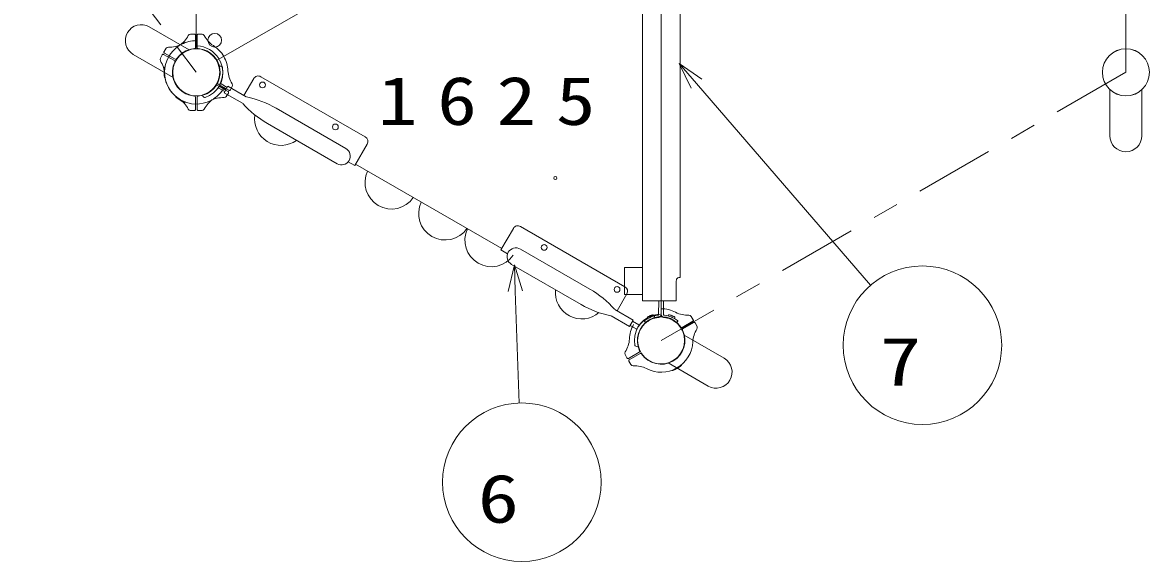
# Model space of a CAD drawing. Units: millimetres on the paper. Extents: x 6 to 426, y -599 to 292.
# Drawn here: x 134.15 to 176.77, y 103.35 to 123.75 of the extents above; entities that cross this region are included whole.
import ezdxf
from ezdxf.enums import TextEntityAlignment as Align

# ---------------------------------------------------------------- set-up
doc = ezdxf.new("R2010")
doc.units = ezdxf.units.MM
doc.linetypes.add('USER2', pattern=[6, 3, -1, 1, -1])
for name, color, linetype, lineweight in [('0_2', 7, 'Continuous', 13), ('2D', 7, 'Continuous', 13), ('AM_5', 7, 'Continuous', 13), ('FOOTING_C', 7, 'USER2', 13)]:
    doc.layers.add(name, color=color, linetype=linetype, lineweight=lineweight)
doc.styles.add('ＭＳ ゴシック', font='')
doc.styles.get('ＭＳ ゴシック').set_extended_font_data('MS Gothic')

msp = doc.modelspace()

# ---------------------------------------------------------------- linework, layer by layer
at = {"layer": '0_2'}
for p, q in [((138.942, 123.591), (140.454, 122.718)), ((138.337, 122.543), (139.849, 121.67)), ((175.273, 119.467), (175.273, 121.213)), ((176.483, 119.467), (176.483, 121.213)), ((160.679, 111.041), (159.167, 111.914)), ((160.074, 109.993), (158.562, 110.866))]:
    msp.add_line(p, q, dxfattribs=at)
for centre in [(140.718, 121.867), (175.878, 121.867), (158.298, 111.717)]:
    msp.add_circle(centre, 0.891, dxfattribs=at)
for centre, start, end in [((138.639, 123.067), 60, 240), ((175.878, 119.467), 180, 0), ((160.377, 110.517), 240, 60)]:
    msp.add_arc(centre, 0.605, start, end, dxfattribs=at)
at = {"layer": '2D'}
for p, q in [((140.718, 122.756), (140.718, 141.278)), ((157.528, 131.572), (141.488, 122.312)), ((141.488, 122.312), (157.528, 131.572)), ((158.298, 131.128), (158.298, 112.606)), ((158.298, 112.606), (158.298, 131.128)), ((157.601, 130.489), (157.601, 113.727)), ((159.021, 114.106), (159.021, 129.599)), ((140.646, 123.315), (140.501, 123.31)), ((140.688, 122.804), (140.688, 123.275)), ((140.748, 122.804), (140.748, 123.275)), ((140.789, 123.315), (140.935, 123.31)), ((139.499, 122.653), (139.576, 122.776)), ((139.428, 122.529), (139.359, 122.401)), ((139.891, 122.31), (139.483, 122.545)), ((139.921, 122.362), (139.513, 122.597)), ((139.535, 122.067), (139.531, 122.067)), ((141.578, 122.096), (141.598, 122.1)), ((141.578, 122.097), (141.598, 122.1)), ((139.535, 121.667), (139.531, 121.667)), ((142.52, 120.988), (142.89, 121.629)), ((143.163, 121.702), (147.112, 119.422)), ((141.515, 121.372), (141.923, 121.137)), ((141.545, 121.424), (141.953, 121.189)), ((141.567, 121.273), (141.799, 121.139)), ((141.567, 121.273), (141.799, 121.139)), ((141.593, 121.362), (141.844, 121.217)), ((141.657, 121.429), (141.889, 121.295)), ((141.657, 121.429), (141.889, 121.295)), ((141.914, 121.338), (141.774, 121.095)), ((141.914, 121.338), (141.774, 121.096)), ((141.774, 121.096), (142.467, 120.696)), ((141.937, 121.081), (141.853, 120.947)), ((141.914, 121.338), (142.607, 120.938)), ((142.008, 121.204), (142.076, 121.333)), ((139.953, 120.942), (139.951, 120.939)), ((140.299, 120.742), (140.298, 120.739)), ((140.688, 120.929), (140.688, 120.458)), ((140.748, 120.929), (140.748, 120.458)), ((140.949, 121.008), (140.956, 120.989)), ((140.949, 121.007), (140.956, 120.988)), ((140.646, 120.418), (140.489, 120.424)), ((140.789, 120.418), (140.935, 120.423)), ((146.376, 118.986), (143.743, 120.506)), ((146.042, 118.408), (143.409, 119.928)), ((146.716, 118.335), (147.186, 119.149)), ((146.463, 118.481), (146.716, 118.335)), ((146.746, 118.387), (152.271, 115.197)), ((152.241, 115.145), (152.711, 115.959)), ((156.933, 113.752), (152.984, 116.032)), ((152.493, 115), (152.241, 115.145)), ((152.975, 115.176), (155.607, 113.656)), ((152.641, 114.598), (155.273, 113.078)), ((156.909, 114.477), (157.601, 114.477)), ((156.909, 113.461), (156.909, 114.477)), ((158.87, 113.969), (158.875, 114.005)), ((158.87, 113.219), (158.87, 113.969)), ((158.875, 114.005), (158.887, 114.039)), ((158.887, 114.039), (158.909, 114.067)), ((158.909, 114.067), (158.937, 114.09)), ((158.937, 114.09), (158.971, 114.104)), ((158.971, 114.104), (159.007, 114.106)), ((159.007, 114.106), (159.021, 114.106)), ((156.636, 112.838), (157.006, 113.479)), ((157.601, 113.461), (156.909, 113.461)), ((157.601, 113.727), (157.601, 113.219)), ((157.601, 113.219), (158.87, 113.219)), ((158.208, 113.219), (158.206, 112.7)), ((158.299, 112.714), (158.299, 113.219)), ((158.299, 112.714), (158.299, 113.219)), ((158.39, 113.219), (158.391, 112.7)), ((157.102, 112.246), (156.409, 112.646)), ((157.242, 112.488), (156.549, 112.888)), ((157.757, 112.524), (157.715, 112.496)), ((157.796, 112.546), (157.757, 112.524)), ((157.799, 112.619), (157.782, 112.602)), ((157.782, 112.602), (157.782, 112.58)), ((157.782, 112.58), (157.794, 112.552)), ((157.794, 112.552), (157.796, 112.546)), ((157.858, 112.58), (157.796, 112.546)), ((157.824, 112.63), (157.799, 112.619)), ((157.855, 112.641), (157.824, 112.63)), ((157.889, 112.656), (157.855, 112.641)), ((157.917, 112.608), (157.858, 112.58)), ((157.923, 112.67), (157.889, 112.656)), ((157.976, 112.63), (157.917, 112.608)), ((157.951, 112.681), (157.923, 112.67)), ((157.94, 112.521), (157.998, 112.543)), ((157.979, 112.692), (157.951, 112.681)), ((158.041, 112.65), (157.976, 112.63)), ((158.001, 112.692), (157.979, 112.692)), ((157.998, 112.543), (158.057, 112.56)), ((158.018, 112.675), (158.001, 112.692)), ((158.029, 112.647), (158.018, 112.675)), ((158.102, 112.664), (158.041, 112.65)), ((158.057, 112.56), (158.119, 112.577)), ((158.067, 112.577), (158.06, 112.596)), ((158.067, 112.577), (158.06, 112.595)), ((158.17, 112.675), (158.102, 112.664)), ((158.119, 112.577), (158.186, 112.585)), ((158.186, 112.585), (158.209, 112.591)), ((158.209, 112.591), (158.229, 112.602)), ((158.229, 112.602), (158.254, 112.619)), ((158.254, 112.619), (158.265, 112.63)), ((158.265, 112.63), (158.274, 112.636)), ((158.274, 112.636), (158.29, 112.67)), ((158.29, 112.67), (158.293, 112.672)), ((158.293, 112.672), (158.299, 112.714)), ((158.304, 112.672), (158.299, 112.714)), ((158.307, 112.67), (158.304, 112.672)), ((158.324, 112.636), (158.307, 112.67)), ((158.332, 112.63), (158.324, 112.636)), ((158.344, 112.619), (158.332, 112.63)), ((158.369, 112.602), (158.344, 112.619)), ((158.389, 112.591), (158.369, 112.602)), ((158.411, 112.585), (158.389, 112.591)), ((158.478, 112.577), (158.411, 112.585)), ((158.428, 112.675), (158.495, 112.664)), ((158.54, 112.56), (158.478, 112.577)), ((158.495, 112.664), (158.557, 112.65)), ((158.599, 112.543), (158.54, 112.56)), ((158.557, 112.65), (158.622, 112.63)), ((158.568, 112.647), (158.579, 112.675)), ((158.579, 112.675), (158.596, 112.692)), ((158.596, 112.692), (158.619, 112.692)), ((158.658, 112.521), (158.599, 112.543)), ((158.619, 112.692), (158.647, 112.681)), ((158.622, 112.63), (158.68, 112.608)), ((158.647, 112.681), (158.675, 112.67)), ((158.675, 112.67), (158.709, 112.656)), ((158.68, 112.608), (158.739, 112.58)), ((158.709, 112.656), (158.742, 112.641)), ((158.739, 112.58), (158.801, 112.546)), ((158.742, 112.641), (158.773, 112.63)), ((158.773, 112.63), (158.798, 112.619)), ((158.798, 112.619), (158.815, 112.602)), ((158.801, 112.546), (158.84, 112.524)), ((158.804, 112.552), (158.802, 112.546)), ((158.815, 112.58), (158.804, 112.552)), ((158.815, 112.602), (158.815, 112.58)), ((158.84, 112.524), (158.883, 112.496)), ((159.517, 112.503), (159.44, 112.626)), ((157.242, 112.488), (157.102, 112.246)), ((157.242, 112.488), (157.102, 112.246)), ((157.36, 112.155), (157.127, 112.289)), ((157.36, 112.155), (157.127, 112.289)), ((157.45, 112.311), (157.217, 112.445)), ((157.45, 112.311), (157.217, 112.445)), ((157.673, 112.462), (157.67, 112.448)), ((157.67, 112.448), (157.67, 112.442)), ((157.67, 112.442), (157.718, 112.383)), ((157.678, 112.467), (157.673, 112.462)), ((157.684, 112.473), (157.678, 112.467)), ((157.715, 112.496), (157.684, 112.473)), ((157.718, 112.383), (157.749, 112.409)), ((157.749, 112.409), (157.791, 112.437)), ((157.791, 112.437), (157.838, 112.467)), ((157.838, 112.467), (157.886, 112.496)), ((157.886, 112.496), (157.94, 112.521)), ((158.711, 112.496), (158.658, 112.521)), ((158.759, 112.467), (158.711, 112.496)), ((158.807, 112.437), (158.759, 112.467)), ((158.849, 112.409), (158.807, 112.437)), ((158.88, 112.383), (158.849, 112.409)), ((158.927, 112.442), (158.88, 112.383)), ((158.883, 112.496), (158.913, 112.473)), ((158.913, 112.473), (158.919, 112.467)), ((158.919, 112.467), (158.925, 112.462)), ((158.925, 112.462), (158.927, 112.448)), ((158.927, 112.448), (158.927, 112.442)), ((159.095, 112.212), (159.503, 112.447)), ((159.125, 112.16), (159.533, 112.395)), ((159.588, 112.379), (159.662, 112.24)), ((157.471, 111.274), (157.063, 111.039)), ((157.438, 111.488), (157.419, 111.484)), ((157.438, 111.487), (157.419, 111.484)), ((157.008, 111.054), (156.94, 111.183)), ((157.079, 110.931), (157.156, 110.807)), ((157.501, 111.222), (157.093, 110.987)), ((158.717, 110.592), (158.718, 110.589)), ((159.063, 110.792), (159.065, 110.789))]:
    msp.add_line(p, q, dxfattribs=at)
for centre, radius in [((141.418, 123.079), 0.26), ((140.718, 121.867), 0.889), ((140.718, 121.867), 0.889), ((140.718, 121.867), 0.889), ((140.718, 121.867), 0.889), ((175.878, 121.867), 0.889), ((143.225, 121.389), 0.11), ((145.979, 119.799), 0.11), ((154.298, 117.867), 0.06), ((153.877, 115.24), 0.11), ((156.631, 113.65), 0.11), ((158.298, 111.717), 0.889), ((158.298, 111.717), 0.889), ((158.298, 111.717), 0.889)]:
    msp.add_circle(centre, radius, dxfattribs=at)
for centre, radius, start, end in [((139.528, 123.718), 1, 302.7272, 332.5412), ((140.504, 123.21), 0.1, 92, 152.5412), ((140.648, 123.275), 0.04, 0, 92), ((140.788, 123.275), 0.04, 88, 180), ((140.931, 123.21), 0.1, 27.4588, 88), ((141.907, 123.718), 1, 207.4588, 237.2728), ((140.718, 121.867), 1.2, 122.7272, 180), ((139.661, 122.723), 0.1, 87.4588, 148), ((139.71, 123.822), 1, 267.4588, 297.2728), ((140.718, 121.867), 0.9, 94.2707, 180), ((140.718, 121.867), 0.9, 60, 145.7293), ((140.718, 121.867), 1.2, 90, 117.2728), ((140.648, 122.804), 0.04, 274.2707, 0), ((140.718, 121.867), 1, 31.7191, 88.2809), ((140.788, 122.804), 0.04, 180, 265.7293), ((140.718, 121.867), 0.9, 0, 85.7293), ((140.718, 121.867), 1.2, 30, 57.2728), ((139.448, 122.354), 0.1, 152, 212.5412), ((139.463, 122.511), 0.04, 60, 152), ((139.533, 122.632), 0.04, 148, 240), ((139.941, 122.396), 0.04, 240, 325.7293), ((140.718, 121.867), 0.9, 334.2707, 60), ((140.718, 121.867), 1, 331.7191, 28.2809), ((140.718, 121.867), 1.2, 2.7272, 30), ((138.52, 121.762), 1, 2.7272, 32.5412), ((140.718, 121.867), 1.22, 171.3731, 180), ((139.531, 122.047), 0.02, 90, 171.3731), ((140.718, 121.867), 0.9, 154.2707, 240), ((139.871, 122.275), 0.04, 334.2707, 60), ((140.718, 121.867), 0.89, 285.051, 14.949), ((140.718, 121.867), 0.89, 285.051, 14.949), ((140.718, 121.867), 1.01, 289.7017, 10.2983), ((141.618, 121.982), 0.12, 47.178, 99.7918), ((141.618, 121.981), 0.12, 47.178, 99.7918), ((141.672, 122.04), 0.04, 10.2983, 47.178), ((141.672, 122.04), 0.04, 10.2983, 47.178), ((142.915, 121.972), 1, 182.7272, 212.5412), ((140.718, 121.867), 1.22, 180, 188.6269), ((139.531, 121.687), 0.02, 188.6269, 270), ((140.718, 121.867), 1.2, 180, 237.2728), ((140.718, 121.867), 1.2, 182.7272, 240), ((140.718, 121.867), 0.9, 180, 265.7293), ((140.718, 121.867), 0.9, 274.2707, 0), ((141.565, 121.459), 0.04, 154.2707, 240), ((143.063, 121.529), 0.2, 60, 150), ((140.718, 121.867), 0.9, 240, 325.7293), ((140.718, 121.867), 1.2, 302.7272, 330), ((141.495, 121.338), 0.04, 60, 145.7293), ((141.547, 121.239), 0.04, 60, 102.1438), ((141.547, 121.238), 0.04, 60, 102.1438), ((141.677, 121.464), 0.04, 197.8562, 240), ((141.677, 121.463), 0.04, 197.8562, 240), ((141.903, 121.102), 0.04, 328, 60), ((141.973, 121.223), 0.04, 240, 332), ((141.988, 121.38), 0.1, 332, 32.5412), ((139.969, 120.929), 0.02, 150, 231.3731), ((140.718, 121.867), 1.22, 231.3731, 240), ((139.528, 120.016), 1, 27.4588, 57.2728), ((140.718, 121.867), 1.22, 240, 248.6269), ((140.718, 121.867), 1.2, 240, 297.2728), ((140.28, 120.749), 0.02, 248.6269, 330), ((140.648, 120.929), 0.04, 0, 85.7293), ((140.788, 120.929), 0.04, 94.2707, 180), ((141.069, 121.03), 0.12, 200.2082, 252.822), ((141.069, 121.03), 0.12, 200.2082, 252.822), ((141.907, 120.016), 1, 122.7272, 152.5412), ((141.045, 120.954), 0.04, 252.822, 289.7017), ((141.045, 120.953), 0.04, 252.822, 289.7017), ((141.726, 119.911), 1, 87.4588, 117.2728), ((141.775, 121.01), 0.1, 267.4588, 328), ((145.293, 123.191), 3.768, 221.6333, 240), ((141.859, 117.243), 3.768, 60, 78.3667), ((140.504, 120.523), 0.1, 207.4588, 268), ((140.648, 120.458), 0.04, 268, 0), ((140.788, 120.458), 0.04, 180, 272), ((140.931, 120.523), 0.1, 272, 332.5412), ((143.924, 120.101), 1, 171.3709, 305.9191), ((147.012, 119.249), 0.2, 330, 60), ((146.209, 118.697), 0.334, 240, 60), ((148.1, 117.691), 1, 154.2453, 325.7547), ((150.128, 116.52), 1, 154.2453, 325.7547), ((151.879, 115.509), 1, 154.2453, 325.7547), ((152.884, 115.859), 0.2, 60, 150), ((152.808, 114.887), 0.334, 60, 240), ((155.299, 113.534), 1, 174.0809, 310.3995), ((153.723, 110.393), 3.768, 41.6333, 60), ((156.833, 113.579), 0.2, 330, 60), ((157.157, 116.341), 3.768, 240, 258.3667), ((158.298, 111.717), 1.01, 109.7017, 190.2983), ((158.298, 111.717), 1.01, 109.7017, 190.2983), ((158.298, 111.717), 0.89, 105.051, 194.949), ((158.298, 111.717), 1, 91.7191, 148.2809), ((158.298, 111.717), 0.9, 34.2707, 120), ((157.971, 112.63), 0.04, 72.822, 109.7017), ((157.971, 112.63), 0.04, 72.822, 109.7017), ((157.947, 112.554), 0.12, 20.2082, 72.822), ((157.948, 112.554), 0.12, 20.2082, 72.822), ((158.179, 112.701), 0.027, 249.5443, 359.846), ((158.298, 111.717), 1.2, 62.7272, 90), ((158.418, 112.701), 0.027, 180.154, 290.4557), ((159.306, 113.672), 1, 242.7272, 272.5412), ((159.355, 112.573), 0.1, 32, 92.5412), ((158.298, 111.717), 1.2, 150, 177.2728), ((157.34, 112.121), 0.04, 17.8562, 60), ((158.298, 111.717), 0.9, 120, 205.7293), ((157.47, 112.346), 0.04, 240, 282.1438), ((158.298, 111.717), 0.9, 300, 25.7293), ((159.075, 112.246), 0.04, 214.2707, 300), ((159.145, 112.125), 0.04, 120, 205.7293), ((160.496, 111.612), 1, 147.4588, 177.2728), ((159.483, 112.482), 0.04, 300, 32), ((159.553, 112.361), 0.04, 28, 120), ((159.568, 112.204), 0.1, 327.4588, 28), ((156.101, 111.822), 1, 327.4588, 357.2728), ((157.028, 111.23), 0.1, 147.4588, 208), ((157.344, 111.544), 0.04, 190.2983, 227.178), ((157.344, 111.543), 0.04, 190.2983, 227.178), ((157.398, 111.602), 0.12, 227.178, 279.7918), ((157.398, 111.602), 0.12, 227.178, 279.7918), ((157.451, 111.309), 0.04, 300, 25.7293), ((158.298, 111.717), 1.2, 300, 357.2728), ((157.043, 111.073), 0.04, 208, 300), ((157.113, 110.952), 0.04, 120, 212), ((157.521, 111.188), 0.04, 34.2707, 120), ((158.298, 111.717), 0.9, 214.2707, 300), ((157.241, 110.86), 0.1, 212, 272.5412), ((157.29, 109.761), 1, 62.7272, 92.5412), ((158.298, 111.717), 1.2, 242.7272, 300), ((158.735, 110.599), 0.02, 210, 291.3731), ((158.298, 111.717), 1.22, 291.3731, 300), ((158.298, 111.717), 1.22, 300, 308.6269), ((159.047, 110.779), 0.02, 308.6269, 30)]:
    msp.add_arc(centre, radius, start, end, dxfattribs=at)
at = {"layer": 'AM_5'}
for p, q in [((158.981, 122.196), (159.431, 121.264)), ((159.837, 121.614), (158.981, 122.196)), ((159.634, 121.439), (158.981, 122.196)), ((166.222, 113.808), (159.634, 121.439)), ((152.75, 114.58), (152.516, 113.572)), ((153.052, 113.59), (152.75, 114.58)), ((152.784, 113.581), (152.75, 114.58)), ((152.928, 109.35), (152.784, 113.581))]:
    msp.add_line(p, q, dxfattribs=at)
for centre in [(168.182, 111.537), (153.031, 106.351)]:
    msp.add_circle(centre, 3, dxfattribs=at)
at = {"layer": 'FOOTING_C'}
for p, q in [((100.417, 175.69), (140.718, 121.867)), ((175.878, 142.167), (175.878, 121.867)), ((175.878, 121.867), (158.298, 111.717))]:
    msp.add_line(p, q, dxfattribs=at)

# ---------------------------------------------------------------- texts
at = {"layer": '2D', "insert": (147.587, 119.846), "char_height": 1.833, "attachment_point": 7, "style": 'ＭＳ ゴシック'}
msp.add_mtext('\\T1.5;\\W1.2;1625', dxfattribs=at)
at = {"layer": 'AM_5', "style": 'ＭＳ ゴシック', "width": 1.25}
for s, p in [('7', (166.575, 109.454)), ('6', (151.364, 104.268))]:
    msp.add_text(s, height=1.833, dxfattribs=at).set_placement(p, align=Align.BOTTOM_LEFT)

doc.saveas('drawing.dxf')
